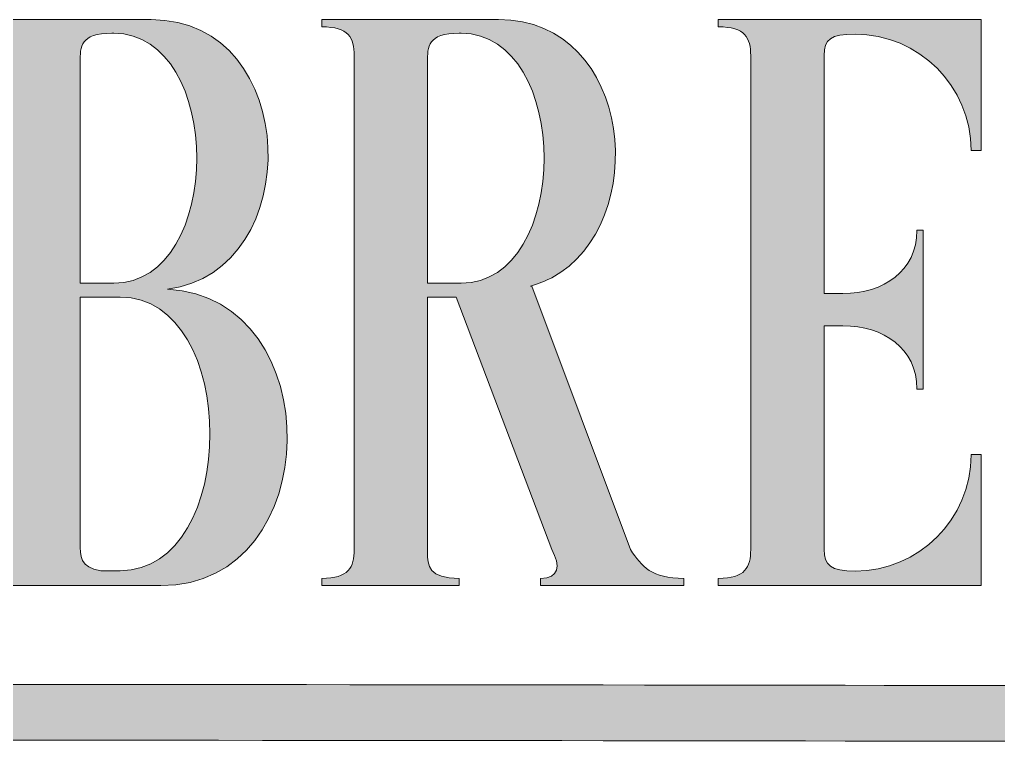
# Model space of a CAD drawing. Header units: inches. Extents: x 58 to 1022, y -797 to -283.
# Drawn here: x 379.9 to 531.9, y -633.3 to -520.5 of the extents above; entities that cross this region are included whole.
import ezdxf

# ---------------------------------------------------------------- set-up
doc = ezdxf.new("R2010")
doc.units = ezdxf.units.IN
doc.header["$MEASUREMENT"] = 0
doc.layers.add('Layer 1', color=7, linetype='Continuous')

# ---------------------------------------------------------------- blocks, each defined once
blk = doc.blocks.new('block 14')
at = {"layer": 'Layer 1', "true_color": 0x680b10}
h = blk.add_hatch(color=246, dxfattribs=at)
h.dxf.hatch_style = 2
edge = h.paths.add_edge_path()
edge.add_spline(control_points=[(401.85, -608.31), (401.85, -608.31), (372.91, -608.31), (372.91, -608.31), (372.91, -608.31), (372.91, -607.18), (372.91, -607.18), (377.1, -607.18), (377.96, -605.46), (377.96, -602.71), (377.96, -602.71), (377.96, -526.05), (377.96, -526.05), (377.96, -523.3), (377.1, -521.58), (372.91, -521.58), (372.91, -521.58), (372.91, -520.46), (372.91, -520.46), (372.91, -520.46), (400.37, -520.46), (400.37, -520.46), (423.68, -520.46), (424.52, -559.49), (402.9, -562.32), (428.02, -563.54), (427.67, -608.31), (401.85, -608.31)], knot_values=[0, 0, 0, 0, 1, 1, 1, 2, 2, 2, 3, 3, 3, 4, 4, 4, 5, 5, 5, 6, 6, 6, 7, 7, 7, 8, 8, 8, 9, 9, 9, 9], degree=3, periodic=1)
edge = h.paths.add_edge_path()
edge.add_spline(control_points=[(389.34, -561.36), (389.34, -561.36), (394.55, -561.36), (394.55, -561.36), (411.72, -561.36), (411.72, -522.58), (394.55, -522.58), (394.55, -522.58), (394.27, -522.58), (394.27, -522.58), (389.27, -522.58), (389.34, -524.67), (389.34, -527.05), (389.34, -527.05), (389.34, -561.36), (389.34, -561.36)], knot_values=[0, 0, 0, 0, 1, 1, 1, 2, 2, 2, 3, 3, 3, 4, 4, 4, 5, 5, 5, 5], degree=3, periodic=1)
edge = h.paths.add_edge_path()
edge.add_spline(control_points=[(395.55, -563.53), (395.55, -563.53), (389.34, -563.53), (389.34, -563.53), (389.34, -563.53), (389.34, -601.63), (389.34, -601.63), (389.34, -603.69), (389.29, -605.53), (392.53, -605.99), (392.53, -605.99), (395.55, -605.99), (395.55, -605.99), (414.13, -605.99), (414.13, -563.53), (395.55, -563.53)], knot_values=[0, 0, 0, 0, 1, 1, 1, 2, 2, 2, 3, 3, 3, 4, 4, 4, 5, 5, 5, 5], degree=3, periodic=1)
h = blk.add_hatch(color=246, dxfattribs=at)
h.dxf.hatch_style = 2
edge = h.paths.add_edge_path()
edge.add_spline(control_points=[(483.05, -607.18), (483.05, -607.18), (483.05, -608.31), (483.05, -608.31), (483.05, -608.31), (460.82, -608.31), (460.82, -608.31), (460.82, -608.31), (460.82, -607.18), (460.82, -607.18), (463.65, -607.18), (463.99, -605.24), (462.53, -602.71), (462.53, -602.71), (447.68, -563.53), (447.68, -563.53), (447.68, -563.53), (443.26, -563.53), (443.26, -563.53), (443.26, -563.53), (443.26, -598.37), (443.26, -598.37), (443.26, -598.37), (443.26, -603.05), (443.26, -603.05), (443.26, -605.28), (443.42, -607.18), (448.19, -607.18), (448.19, -607.18), (448.19, -608.31), (448.19, -608.31), (448.19, -608.31), (426.83, -608.31), (426.83, -608.31), (426.83, -608.31), (426.83, -607.18), (426.83, -607.18), (431.03, -607.18), (431.88, -605.46), (431.88, -602.71), (431.88, -602.71), (431.88, -526.05), (431.88, -526.05), (431.88, -523.3), (431.03, -521.58), (426.83, -521.58), (426.83, -521.58), (426.83, -520.45), (426.83, -520.45), (426.83, -520.45), (454.29, -520.45), (454.29, -520.45), (475.32, -520.45), (478.06, -552.22), (462.53, -560.52), (461.63, -560.99), (460.5, -561.44), (459.25, -561.83), (459.25, -561.83), (459.43, -561.83), (459.43, -561.83), (459.43, -561.83), (474.78, -602.71), (474.78, -602.71), (476.5, -605.38), (478.05, -607.18), (483.05, -607.18)], knot_values=[0, 0, 0, 0, 1, 1, 1, 2, 2, 2, 3, 3, 3, 4, 4, 4, 5, 5, 5, 6, 6, 6, 7, 7, 7, 8, 8, 8, 9, 9, 9, 10, 10, 10, 11, 11, 11, 12, 12, 12, 13, 13, 13, 14, 14, 14, 15, 15, 15, 16, 16, 16, 17, 17, 17, 18, 18, 18, 19, 19, 19, 20, 20, 20, 21, 21, 21, 22, 22, 22, 22], degree=3, periodic=1)
edge = h.paths.add_edge_path()
edge.add_spline(control_points=[(448.47, -522.58), (448.47, -522.58), (448.19, -522.58), (448.19, -522.58), (443.19, -522.58), (443.26, -524.67), (443.26, -527.05), (443.26, -527.05), (443.26, -561.36), (443.26, -561.36), (443.26, -561.36), (448.47, -561.36), (448.47, -561.36), (465.64, -561.36), (465.64, -522.58), (448.47, -522.58)], knot_values=[0, 0, 0, 0, 1, 1, 1, 2, 2, 2, 3, 3, 3, 4, 4, 4, 5, 5, 5, 5], degree=3, periodic=1)
h = blk.add_hatch(color=246, dxfattribs=at)
h.dxf.hatch_style = 2
edge = h.paths.add_edge_path()
edge.add_spline(control_points=[(529.21, -540.79), (529.21, -540.79), (527.65, -540.79), (527.65, -540.79), (527.65, -540.79), (527.65, -540.74), (527.65, -540.74), (527.65, -530.83), (519.53, -522.71), (509.62, -522.71), (505.84, -522.71), (504.81, -523.49), (504.81, -526.05), (504.81, -526.05), (504.81, -562.97), (504.81, -562.97), (504.81, -562.97), (507.75, -562.97), (507.75, -562.97), (514.06, -562.97), (519.22, -559.48), (519.22, -553.17), (519.22, -553.17), (519.22, -553.14), (519.22, -553.14), (519.22, -553.14), (520.21, -553.14), (520.21, -553.14), (520.21, -553.14), (520.21, -577.81), (520.21, -577.81), (520.21, -577.81), (519.22, -577.81), (519.22, -577.81), (519.22, -577.81), (519.22, -577.78), (519.22, -577.78), (519.22, -571.48), (514.06, -567.98), (507.75, -567.98), (507.75, -567.98), (504.81, -567.98), (504.81, -567.98), (504.81, -567.98), (504.81, -602.71), (504.81, -602.71), (504.81, -605.13), (505.84, -606.05), (509.62, -606.05), (519.53, -606.05), (527.65, -597.94), (527.65, -588.02), (527.65, -588.02), (527.65, -587.98), (527.65, -587.98), (527.65, -587.98), (529.21, -587.98), (529.21, -587.98), (529.21, -587.98), (529.21, -608.31), (529.21, -608.31), (529.21, -608.31), (488.39, -608.31), (488.39, -608.31), (488.39, -608.31), (488.39, -607.18), (488.39, -607.18), (492.58, -607.18), (493.43, -605.46), (493.43, -602.71), (493.43, -602.71), (493.43, -526.05), (493.43, -526.05), (493.43, -523.3), (492.58, -521.58), (488.39, -521.58), (488.39, -521.58), (488.39, -520.46), (488.39, -520.46), (488.39, -520.46), (529.21, -520.46), (529.21, -520.46), (529.21, -520.46), (529.21, -540.79), (529.21, -540.79)], knot_values=[0, 0, 0, 0, 1, 1, 1, 2, 2, 2, 3, 3, 3, 4, 4, 4, 5, 5, 5, 6, 6, 6, 7, 7, 7, 8, 8, 8, 9, 9, 9, 10, 10, 10, 11, 11, 11, 12, 12, 12, 13, 13, 13, 14, 14, 14, 15, 15, 15, 16, 16, 16, 17, 17, 17, 18, 18, 18, 19, 19, 19, 20, 20, 20, 21, 21, 21, 22, 22, 22, 23, 23, 23, 24, 24, 24, 25, 25, 25, 26, 26, 26, 27, 27, 27, 28, 28, 28, 28], degree=3, periodic=1)
at = {"layer": 'Layer 1', "lineweight": 0}
for points, knots in [([(401.85, -608.31), (401.85, -608.31), (372.91, -608.31), (372.91, -608.31), (372.91, -608.31), (372.91, -607.18), (372.91, -607.18), (377.1, -607.18), (377.96, -605.46), (377.96, -602.71), (377.96, -602.71), (377.96, -526.05), (377.96, -526.05), (377.96, -523.3), (377.1, -521.58), (372.91, -521.58), (372.91, -521.58), (372.91, -520.46), (372.91, -520.46), (372.91, -520.46), (400.37, -520.46), (400.37, -520.46), (423.68, -520.46), (424.52, -559.49), (402.9, -562.32), (428.02, -563.54), (427.67, -608.31), (401.85, -608.31)], [0, 0, 0, 0, 1, 1, 1, 2, 2, 2, 3, 3, 3, 4, 4, 4, 5, 5, 5, 6, 6, 6, 7, 7, 7, 8, 8, 8, 9, 9, 9, 9]), ([(483.05, -607.18), (483.05, -607.18), (483.05, -608.31), (483.05, -608.31), (483.05, -608.31), (460.82, -608.31), (460.82, -608.31), (460.82, -608.31), (460.82, -607.18), (460.82, -607.18), (463.65, -607.18), (463.99, -605.24), (462.53, -602.71), (462.53, -602.71), (447.68, -563.53), (447.68, -563.53), (447.68, -563.53), (443.26, -563.53), (443.26, -563.53), (443.26, -563.53), (443.26, -598.37), (443.26, -598.37), (443.26, -598.37), (443.26, -603.05), (443.26, -603.05), (443.26, -605.28), (443.42, -607.18), (448.19, -607.18), (448.19, -607.18), (448.19, -608.31), (448.19, -608.31), (448.19, -608.31), (426.83, -608.31), (426.83, -608.31), (426.83, -608.31), (426.83, -607.18), (426.83, -607.18), (431.03, -607.18), (431.88, -605.46), (431.88, -602.71), (431.88, -602.71), (431.88, -526.05), (431.88, -526.05), (431.88, -523.3), (431.03, -521.58), (426.83, -521.58), (426.83, -521.58), (426.83, -520.45), (426.83, -520.45), (426.83, -520.45), (454.29, -520.45), (454.29, -520.45), (475.32, -520.45), (478.06, -552.22), (462.53, -560.52), (461.63, -560.99), (460.5, -561.44), (459.25, -561.83), (459.25, -561.83), (459.43, -561.83), (459.43, -561.83), (459.43, -561.83), (474.78, -602.71), (474.78, -602.71), (476.5, -605.38), (478.05, -607.18), (483.05, -607.18)], [0, 0, 0, 0, 1, 1, 1, 2, 2, 2, 3, 3, 3, 4, 4, 4, 5, 5, 5, 6, 6, 6, 7, 7, 7, 8, 8, 8, 9, 9, 9, 10, 10, 10, 11, 11, 11, 12, 12, 12, 13, 13, 13, 14, 14, 14, 15, 15, 15, 16, 16, 16, 17, 17, 17, 18, 18, 18, 19, 19, 19, 20, 20, 20, 21, 21, 21, 22, 22, 22, 22]), ([(529.21, -540.79), (529.21, -540.79), (527.65, -540.79), (527.65, -540.79), (527.65, -540.79), (527.65, -540.74), (527.65, -540.74), (527.65, -530.83), (519.53, -522.71), (509.62, -522.71), (505.84, -522.71), (504.81, -523.49), (504.81, -526.05), (504.81, -526.05), (504.81, -562.97), (504.81, -562.97), (504.81, -562.97), (507.75, -562.97), (507.75, -562.97), (514.06, -562.97), (519.22, -559.48), (519.22, -553.17), (519.22, -553.17), (519.22, -553.14), (519.22, -553.14), (519.22, -553.14), (520.21, -553.14), (520.21, -553.14), (520.21, -553.14), (520.21, -577.81), (520.21, -577.81), (520.21, -577.81), (519.22, -577.81), (519.22, -577.81), (519.22, -577.81), (519.22, -577.78), (519.22, -577.78), (519.22, -571.48), (514.06, -567.98), (507.75, -567.98), (507.75, -567.98), (504.81, -567.98), (504.81, -567.98), (504.81, -567.98), (504.81, -602.71), (504.81, -602.71), (504.81, -605.13), (505.84, -606.05), (509.62, -606.05), (519.53, -606.05), (527.65, -597.94), (527.65, -588.02), (527.65, -588.02), (527.65, -587.98), (527.65, -587.98), (527.65, -587.98), (529.21, -587.98), (529.21, -587.98), (529.21, -587.98), (529.21, -608.31), (529.21, -608.31), (529.21, -608.31), (488.39, -608.31), (488.39, -608.31), (488.39, -608.31), (488.39, -607.18), (488.39, -607.18), (492.58, -607.18), (493.43, -605.46), (493.43, -602.71), (493.43, -602.71), (493.43, -526.05), (493.43, -526.05), (493.43, -523.3), (492.58, -521.58), (488.39, -521.58), (488.39, -521.58), (488.39, -520.46), (488.39, -520.46), (488.39, -520.46), (529.21, -520.46), (529.21, -520.46), (529.21, -520.46), (529.21, -540.79), (529.21, -540.79)], [0, 0, 0, 0, 1, 1, 1, 2, 2, 2, 3, 3, 3, 4, 4, 4, 5, 5, 5, 6, 6, 6, 7, 7, 7, 8, 8, 8, 9, 9, 9, 10, 10, 10, 11, 11, 11, 12, 12, 12, 13, 13, 13, 14, 14, 14, 15, 15, 15, 16, 16, 16, 17, 17, 17, 18, 18, 18, 19, 19, 19, 20, 20, 20, 21, 21, 21, 22, 22, 22, 23, 23, 23, 24, 24, 24, 25, 25, 25, 26, 26, 26, 27, 27, 27, 28, 28, 28, 28]), ([(389.34, -561.36), (389.34, -561.36), (394.55, -561.36), (394.55, -561.36), (411.72, -561.36), (411.72, -522.58), (394.55, -522.58), (394.55, -522.58), (394.27, -522.58), (394.27, -522.58), (389.27, -522.58), (389.34, -524.67), (389.34, -527.05), (389.34, -527.05), (389.34, -561.36), (389.34, -561.36)], [0, 0, 0, 0, 1, 1, 1, 2, 2, 2, 3, 3, 3, 4, 4, 4, 5, 5, 5, 5]), ([(448.47, -522.58), (448.47, -522.58), (448.19, -522.58), (448.19, -522.58), (443.19, -522.58), (443.26, -524.67), (443.26, -527.05), (443.26, -527.05), (443.26, -561.36), (443.26, -561.36), (443.26, -561.36), (448.47, -561.36), (448.47, -561.36), (465.64, -561.36), (465.64, -522.58), (448.47, -522.58)], [0, 0, 0, 0, 1, 1, 1, 2, 2, 2, 3, 3, 3, 4, 4, 4, 5, 5, 5, 5]), ([(395.55, -563.53), (395.55, -563.53), (389.34, -563.53), (389.34, -563.53), (389.34, -563.53), (389.34, -601.63), (389.34, -601.63), (389.34, -603.69), (389.29, -605.53), (392.53, -605.99), (392.53, -605.99), (395.55, -605.99), (395.55, -605.99), (414.13, -605.99), (414.13, -563.53), (395.55, -563.53)], [0, 0, 0, 0, 1, 1, 1, 2, 2, 2, 3, 3, 3, 4, 4, 4, 5, 5, 5, 5])]:
    blk.add_open_spline(points, degree=3, knots=knots, dxfattribs=at)
blk = doc.blocks.new('block 21')
at = {"layer": 'Layer 1', "true_color": 0x680b10}
h = blk.add_hatch(color=246, dxfattribs=at)
h.dxf.hatch_style = 2
edge = h.paths.add_edge_path()
edge.add_spline(control_points=[(945.03, -633.26), (919.17, -633.26), (882.68, -633.17), (831.04, -633.05), (695.54, -632.71), (468.75, -632.16), (73.21, -632.16), (70.82, -632.16), (68.89, -630.22), (68.89, -627.84), (68.89, -625.45), (70.82, -623.51), (73.21, -623.51), (468.76, -623.51), (695.55, -624.07), (831.06, -624.4), (959.47, -624.72), (999.78, -624.81), (1004.98, -623.9), (1006.61, -623.16), (1008.61, -623.49), (1009.91, -624.86), (1011.55, -626.6), (1011.48, -629.33), (1009.75, -630.97), (1007.88, -632.74), (1007.33, -633.26), (945.03, -633.26)], knot_values=[0, 0, 0, 0, 1, 1, 1, 2, 2, 2, 3, 3, 3, 4, 4, 4, 5, 5, 5, 6, 6, 6, 7, 7, 7, 8, 8, 8, 9, 9, 9, 9], degree=3, periodic=1)
edge = h.paths.add_edge_path()
edge.add_spline(control_points=[(1003.81, -624.69), (1003.81, -624.69), (1003.8, -624.7), (1003.8, -624.7), (1003.8, -624.7), (1003.81, -624.69), (1003.81, -624.69)], knot_values=[0, 0, 0, 0, 1, 1, 1, 2, 2, 2, 2], degree=3, periodic=1)
edge = h.paths.add_edge_path()
edge.add_spline(control_points=[(1003.82, -624.68), (1003.82, -624.68), (1003.82, -624.68), (1003.82, -624.69), (1003.82, -624.68), (1003.82, -624.68), (1003.82, -624.68)], knot_values=[0, 0, 0, 0, 1, 1, 1, 2, 2, 2, 2], degree=3, periodic=1)
at = {"layer": 'Layer 1', "lineweight": 0}
blk.add_open_spline([(945.03, -633.26), (919.17, -633.26), (882.68, -633.17), (831.04, -633.05), (695.54, -632.71), (468.75, -632.16), (73.21, -632.16), (70.82, -632.16), (68.89, -630.22), (68.89, -627.84), (68.89, -625.45), (70.82, -623.51), (73.21, -623.51), (468.76, -623.51), (695.55, -624.07), (831.06, -624.4), (959.47, -624.72), (999.78, -624.81), (1004.98, -623.9), (1006.61, -623.16), (1008.61, -623.49), (1009.91, -624.86), (1011.55, -626.6), (1011.48, -629.33), (1009.75, -630.97), (1007.88, -632.74), (1007.33, -633.26), (945.03, -633.26)], degree=3, knots=[0, 0, 0, 0, 1, 1, 1, 2, 2, 2, 3, 3, 3, 4, 4, 4, 5, 5, 5, 6, 6, 6, 7, 7, 7, 8, 8, 8, 9, 9, 9, 9], dxfattribs=at)
blk = doc.blocks.new('block 13')
at = {"layer": 'Layer 1'}
for name in ['block 14', 'block 21']:
    blk.add_blockref(name, (0, 0), dxfattribs=at)
blk = doc.blocks.new('block 2')
at = {"layer": 'Layer 1'}
blk.add_blockref('block 13', (0, 0), dxfattribs=at)

msp = doc.modelspace()

# ---------------------------------------------------------------- block references
at = {"layer": 'Layer 1'}
msp.add_blockref('block 2', (0, 0), dxfattribs=at)

doc.saveas('drawing.dxf')
